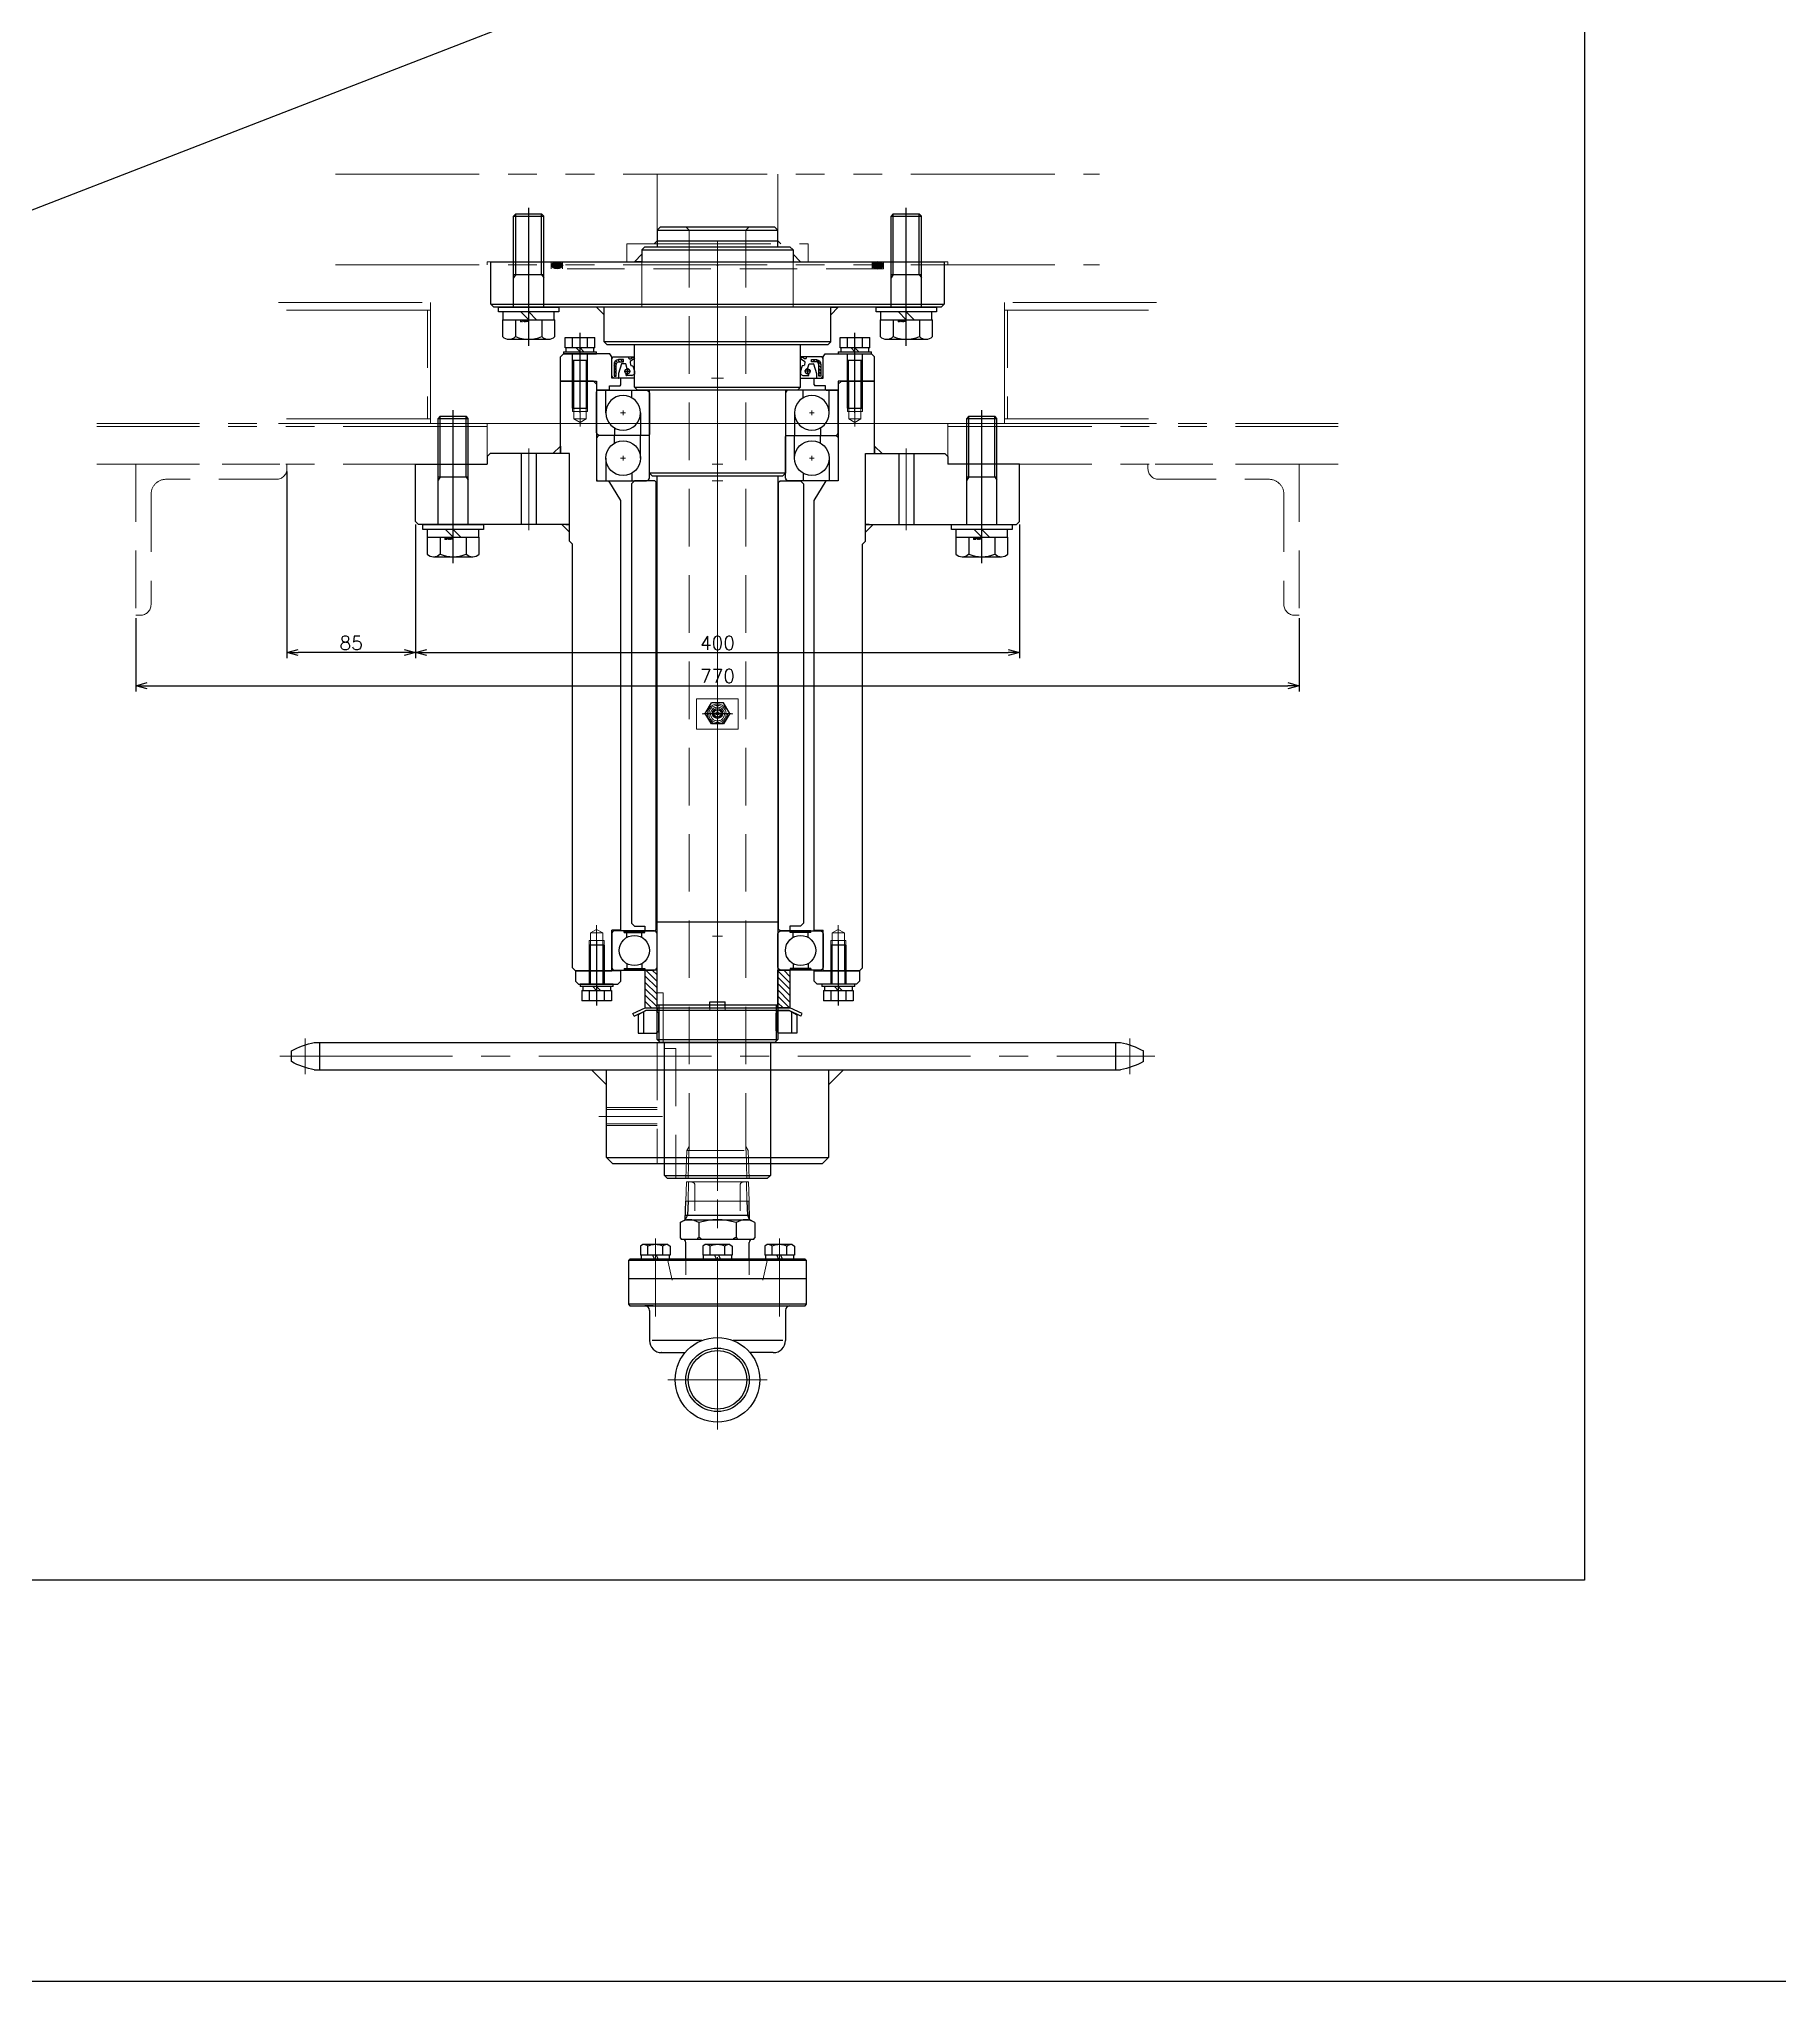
# Model space of a CAD drawing. Header units: millimetres. Extents: x -16130 to 36813, y -8099 to 27484.
# Drawn here: x -7755 to -6603, y 15962 to 17249 of the extents above; entities that cross this region are included whole.
import ezdxf

# ---------------------------------------------------------------- set-up
doc = ezdxf.new("R2010")
doc.units = ezdxf.units.MM
doc.header["$LTSCALE"] = 6
doc.header["$PDMODE"] = 99
doc.header["$PDSIZE"] = 1
for name, pattern in [('CENTER2', [28.575, 19.05, -3.175, 3.175, -3.175]), ('HIDDEN', [9.525, 6.35, -3.175]), ('PHANTOM2', [31.75, 15.875, -3.175, 3.175, -3.175, 3.175, -3.175])]:
    doc.linetypes.add(name, pattern=pattern)
for name, color, linetype, lineweight in [('04_HIDDEN', 2, 'HIDDEN', 13), ('05_CENTER', 4, 'CENTER2', 13), ('06_PHANTOM', 2, 'PHANTOM2', 13), ('08_DIM', 3, 'Continuous', 13)]:
    doc.layers.add(name, color=color, linetype=linetype, lineweight=lineweight)
doc.layers.add('10_DRAFT', color=8, linetype='Continuous', lineweight=0, plot=False)
doc.styles.add('KSS_TXT', font='txt.shx', dxfattribs={"bigfont": 'extfont2.shx'})
doc.styles.add('KSS_TXT_L', font='txt.shx', dxfattribs={"height": 3, "bigfont": 'extfont2.shx'})
doc.dimstyles.new('KSS_DIM', dxfattribs={"dimtxt": 3, "dimasz": 2.5, "dimexe": 1.25, "dimexo": 0.625, "dimtad": 1, "dimdsep": 46, "dimtxsty": 'KSS_TXT', "dimblk": 'OPEN30', "dimcen": 0, "dimazin": 2, "dimtfac": 0.75, "dimtmove": 0, "dimatfit": 3, "dimldrblk": 'OPEN30', "dimfxl": 1, "dimtolj": 1, "dimarcsym": 0})
pattern_1 = [(315, (-14454.5441, 13844.5161), (1.01027881, 1.01027881), [])]

# ---------------------------------------------------------------- blocks, each defined once
blk = doc.blocks.new('PK-4 32Ab_1_1')
at = {"color": 0}
for p, q in [((-74.6, 59), (-75.6, 58)), ((-75.6, 58), (-75.6, -58)), ((-45.6, 59), (-74.6, 59)), ((-74.6, -59), (-74.6, 59)), ((-57.6, 59), (-57.6, -59)), ((-45.6, 59), (-44.6, 58)), ((-45.6, -59), (-45.6, 59)), ((-44.6, -58), (-44.6, 58)), ((-78.6, 45), (-98.6, 45)), ((-98.6, 10.4), (-98.6, 43.2)), ((-75.6, 42.5), (-75.6, 48)), ((-44.6, 50.3), (-42.1, 50.3)), ((-42.1, 43), (-44.6, 41.8)), ((-42.1, 40.5), (-44.6, 39.3)), ((-36, 50.9), (-42.1, 50.9)), ((-42.1, 31.3), (-42.1, 50.9)), ((-42.1, 46), (-36, 46)), ((-35.1, 49.4), (-36, 50.9)), ((-35.1, 32.9), (-35.1, 49.4)), ((-106.6, 36.8), (-106.6, 37)), ((-106.6, 36.8), (-106.6, 21.4)), ((-42.1, 31.9), (-44.6, 31.9)), ((-42.1, 36.2), (-36, 36.2)), ((-36, 31.3), (-42.1, 31.3)), ((-35.1, 32.9), (-36, 31.3)), ((-44.6, 21), (-33.6, 21)), ((-30.6, 24.8), (-31.6, 23.8)), ((-31.6, -23.8), (-31.6, 23.8)), ((-20.5, 24.8), (-30.6, 24.8)), ((-20.5, 24.8), (-18.6, 21.5)), ((-18.6, 21.5), (-18.6, -21.5)), ((-18.6, 21.3), (-6.3, 20.9)), ((-15.6, 19.8), (-18.6, 21.3)), ((-15.6, 21.2), (-15.6, -21.2)), ((-6.3, 19.5), (-15.6, 19.8)), ((-44.6, 9.2), (-42.1, 9.2)), ((-42.1, 1.9), (-44.6, 0.6)), ((-42.1, -9.8), (-42.1, 9.8)), ((-36, 9.8), (-42.1, 9.8)), ((-42.1, 4.9), (-36, 4.9)), ((-35.1, 8.2), (-36, 9.8)), ((-35.1, -8.2), (-35.1, 8.2)), ((-20.5, 12.4), (-30.6, 12.4)), ((-98.6, -43.2), (-98.6, -10.4)), ((-42.1, -0.6), (-44.6, -1.9)), ((-42.1, -9.2), (-44.6, -9.2)), ((-42.1, -4.9), (-36, -4.9)), ((-36, -9.8), (-42.1, -9.8)), ((-35.1, -8.2), (-36, -9.8)), ((-20.5, -12.4), (-30.6, -12.4)), ((-106.6, -36.8), (-106.6, -21.4)), ((-44.6, -21), (-33.6, -21)), ((-31.6, -23.8), (-30.6, -24.8)), ((-20.5, -24.8), (-30.6, -24.8)), ((-20.5, -24.8), (-18.6, -21.5)), ((-15.6, -19.8), (-18.6, -21.3)), ((-18.6, -21.3), (-6.3, -20.9)), ((-6.3, -19.5), (-15.6, -19.8)), ((-106.6, -36.8), (-106.6, -37)), ((-44.6, -31.9), (-42.1, -31.9)), ((-36, -31.3), (-42.1, -31.3)), ((-42.1, -50.9), (-42.1, -31.3)), ((-42.1, -36.2), (-36, -36.2)), ((-35.1, -32.9), (-36, -31.3)), ((-35.1, -49.4), (-35.1, -32.9)), ((-78.6, -45), (-98.6, -45)), ((-78.6, -45), (-98.6, -45)), ((-78.6, -45), (-98.6, -45)), ((-42.1, -39.3), (-44.6, -40.5)), ((-42.1, -41.8), (-44.6, -43)), ((-42.1, -50.3), (-44.6, -50.3)), ((-42.1, -46), (-36, -46)), ((-36, -50.9), (-42.1, -50.9)), ((-35.1, -49.4), (-36, -50.9)), ((-75.6, -58), (-74.6, -59)), ((-74.6, -59), (-45.6, -59)), ((-44.6, -58), (-45.6, -59))]:
    blk.add_line(p, q, dxfattribs=at)
for radius in [28, 21, 19.4]:
    blk.add_circle((-124.6, 0), radius, dxfattribs=at)
for centre, radius, start, end in [((-98.6, 37), 8, 90, 180), ((-78.6, 48), 3, 270, 0), ((-38.9, 48.5), 3.8, 319.8693, 0), ((-49, 41.1), 13.9, 339.3001, 20.6999), ((-38.9, 33.8), 3.8, 0, 40.1307), ((-33.6, 23), 2, 270, 0), ((-31.7, 12.4), 1.08, 0, 85.9914), ((-29.6, 18.6), 11, 325.6158, 34.3842), ((-38.9, 7.3), 3.8, 319.8693, 0), ((-49, 0), 13.9, 339.3001, 20.6999), ((-33.4, 12.4), 2.8, 310.0113, 0), ((-59.7, 0), 41.1, 342.412, 17.588), ((-38.9, -7.3), 3.8, 0, 40.1307), ((-33.4, -12.4), 2.8, 0, 49.9887), ((-31.7, -12.4), 1.08, 274.0086, 0), ((-29.6, -18.6), 11, 325.6158, 34.3842), ((-33.6, -23), 2, 0, 90), ((-98.6, -37), 8, 180, 270), ((-38.9, -33.8), 3.8, 319.8693, 0), ((-49, -41.1), 13.9, 339.3001, 20.6999), ((-78.6, -48), 3, 0, 90), ((-78.6, -48), 3, 0, 90), ((-38.9, -48.5), 3.8, 0, 40.1307)]:
    blk.add_arc(centre, radius, start, end, dxfattribs=at)
at = {"layer": '04_HIDDEN', "color": 0}
for p, q in [((-58.6, 30), (-44.6, 33.2)), ((-44.6, 21), (-55.1, 21)), ((4.4, 15), (-12.6, 15)), ((-44.6, -21), (-55.1, -21)), ((4.4, -15), (-12.6, -15)), ((-58.6, -30), (-44.6, -33.2))]:
    blk.add_line(p, q, dxfattribs=at)
for centre, start, end in [((4.4, 17), 270, 0), ((4.4, -17), 0, 90)]:
    blk.add_arc(centre, 2, start, end, dxfattribs=at)
at = {"layer": '05_CENTER', "color": 0}
for p, q in [((-82.6, 41.1), (-31.1, 41.1)), ((-124.6, -32.9), (-124.6, 32.9)), ((-157.6, 0), (11.4, 0)), ((-82.6, -41.1), (-31.1, -41.1))]:
    blk.add_line(p, q, dxfattribs=at)
at = {"layer": '10_DRAFT'}
for p, q in [((-6.3, 20.9), (6.4, 20.5)), ((-6.3, 20.9), (-6.3, -20.9)), ((6.4, 19.1), (-6.3, 19.5)), ((6.4, 20.5), (6.4, -20.5)), ((6.4, -19.1), (-6.3, -19.5)), ((-6.3, -20.9), (6.4, -20.5))]:
    blk.add_line(p, q, dxfattribs=at)
blk = doc.blocks.new('A$C7E374867_2_1_1')
at = {"color": 0, "linetype": 'CENTER2'}
blk.add_line((0, -29), (0, 14), dxfattribs=at)
at = {"color": 0}
for p, q in [((-11, 1.5), (11, 1.5)), ((-11, 1.5), (-11, 0)), ((-11, 0), (11, 0)), ((-9.8, 11), (9.8, 11)), ((-9.8, 4), (-9.8, 11)), ((9.8, 4), (-9.8, 4)), ((-9.3, 4), (-9.3, 1.5)), ((-4.9, 4), (-4.9, 11)), ((0, 1.5), (-2.5, 4)), ((0, 4), (2.5, 1.5)), ((4.9, 4), (4.9, 11)), ((9.2, 1.5), (9.2, 4)), ((9.8, 4), (9.8, 11)), ((11, 0), (11, 1.5))]:
    blk.add_line(p, q, dxfattribs=at)
at = {"color": 0, "linetype": 'HIDDEN'}
for p, q in [((-5, -26), (-5, 0)), ((-4.2, -26), (-4.2, 0)), ((4.2, -26), (4.2, 0)), ((5, -26), (5, 0)), ((-5, -26), (5, -26))]:
    blk.add_line(p, q, dxfattribs=at)
at = {"layer": '10_DRAFT', "style": 'KSS_TXT_L'}
blk.add_text('BT-M10x30L,SW,PW', height=0.3, dxfattribs=at).set_placement((5.1, 10.7))
blk = doc.blocks.new('7018a_1_1')
at = {"color": 0}
for p, q in [((5, 68.2), (0, 68.2)), ((15, 74), (30, 74)), ((25, 56.7), (30, 56.7)), ((15, 51), (0, 51)), ((15, -51), (0, -51)), ((25, -56.7), (30, -56.7)), ((5, -68.2), (0, -68.2)), ((15, -74), (30, -74))]:
    blk.add_line(p, q, dxfattribs=at)
for points in [[(2, 80), (29, 80, -0.414214), (30, 79), (30, 47, -0.414214), (28, 45), (1, 45, -0.414214), (0, 46), (0, 78, -0.414214)], [(2, -80), (29, -80, 0.414214), (30, -79), (30, -47, 0.414214), (28, -45), (1, -45, 0.414214), (0, -46), (0, -78, 0.414214)]]:
    blk.add_lwpolyline(points, format="xyb", close=True, dxfattribs=at)
for centre in [(15, 62.5), (15, -62.5)]:
    blk.add_circle(centre, 11.5, dxfattribs=at)
at = {"layer": '10_DRAFT'}
for p, q in [((16.6, 62.5), (13.4, 62.5)), ((15, 60.9), (15, 64.1)), ((0, 0), (30, 0)), ((16.6, -62.5), (13.4, -62.5)), ((15, -60.9), (15, -64.1))]:
    blk.add_line(p, q, dxfattribs=at)
blk = doc.blocks.new('A$C12A12AF7_1_1')
at = {"color": 4, "xscale": -1}
blk.add_blockref('7018a_1_1', (30, 0), dxfattribs=at)
at = {"color": 4}
blk.add_blockref('7018a_1_1', (30, 0), dxfattribs=at)
blk = doc.blocks.new('A$C3D81658F_1_1_1_1')
at = {"color": 0, "linetype": 'CENTER2'}
blk.add_line((0, -39), (0, 14), dxfattribs=at)
at = {"color": 0}
for p, q in [((-11, 1.5), (11, 1.5)), ((-11, 1.5), (-11, 0)), ((-11, 0), (11, 0)), ((-9.8, 11), (9.8, 11)), ((-9.8, 4), (-9.8, 11)), ((9.8, 4), (-9.8, 4)), ((-9.3, 4), (-9.3, 1.5)), ((-4.9, 4), (-4.9, 11)), ((0, 1.5), (-2.5, 4)), ((0, 4), (2.5, 1.5)), ((4.9, 4), (4.9, 11)), ((9.2, 1.5), (9.2, 4)), ((9.8, 4), (9.8, 11)), ((11, 0), (11, 1.5))]:
    blk.add_line(p, q, dxfattribs=at)
at = {"color": 0, "linetype": 'HIDDEN'}
for p, q in [((-5, -36), (-5, 0)), ((5, -36), (5, 0)), ((-5, -4), (5, -4)), ((-4.2, -36), (-4.2, -4)), ((4.2, -36), (4.2, -4)), ((-5, -36), (5, -36))]:
    blk.add_line(p, q, dxfattribs=at)
at = {"layer": '10_DRAFT', "style": 'KSS_TXT_L'}
blk.add_text('BT-M10x40L,SW,PW', height=0.3, dxfattribs=at).set_placement((5.1, 10.7))
blk = doc.blocks.new('A$C77716449_1_1')
at = {"color": 0}
for p, q in [((-102, 18), (-104, 16)), ((-104, 0), (-104, 16)), ((-71.2, 18), (-102, 18)), ((-70, 16), (-71.2, 18)), ((-70, 2), (-70, 16)), ((70, 16), (71.2, 18)), ((70, 2), (70, 16)), ((71.2, 18), (102, 18)), ((102, 18), (104, 16)), ((104, 0), (104, 16)), ((-104, 0), (-80, 0)), ((-64.5, 2), (-70, 2)), ((-64, 1.5), (-64.5, 2)), ((-64, -2.5), (-64, 1.5)), ((64, 1.5), (64.5, 2)), ((64, -2.5), (64, 1.5)), ((64.5, 2), (70, 2)), ((104, 0), (80, 0)), ((-80, 0), (-80, -5.5)), ((-80, -5.5), (-79.5, -6)), ((-72, -6), (-79.5, -6)), ((-72, -6), (-71.5, -5.5)), ((-71.5, -5.5), (-71.5, -3)), ((-71.5, -3), (-64.5, -3)), ((-64.5, -3), (-64, -2.5)), ((64, -2.5), (64.5, -3)), ((71.5, -3), (64.5, -3)), ((71.5, -5.5), (71.5, -3)), ((72, -6), (71.5, -5.5)), ((72, -6), (79.5, -6)), ((80, -5.5), (79.5, -6)), ((80, 0), (80, -5.5))]:
    blk.add_line(p, q, dxfattribs=at)
at = {"layer": '05_CENTER'}
for p, q in [((-91, 23.4), (-91, -4.5)), ((91, 23.4), (91, -4.5))]:
    blk.add_line(p, q, dxfattribs=at)
at = {"layer": '10_DRAFT'}
for p, q in [((0, 18), (0, -5)), ((-3.9, 2), (3.9, 2))]:
    blk.add_line(p, q, dxfattribs=at)
blk = doc.blocks.new('A$C71222655_1_1')
at = {"color": 0}
for points in [[(-64, 0), (-94, 0), (-94, -7), (-92, -9), (-66, -9), (-64, -7)], [(64, 0), (94, 0), (94, -7), (92, -9), (66, -9), (64, -7)]]:
    blk.add_lwpolyline(points, close=True, dxfattribs=at)
at = {"layer": '05_CENTER'}
for p, q in [((-80, 2.6), (-80, -11.8)), ((80, 2.6), (80, -11.8))]:
    blk.add_line(p, q, dxfattribs=at)
at = {"layer": '10_DRAFT'}
blk.add_line((0, 0), (0, -9), dxfattribs=at)
blk = doc.blocks.new('A$C68BE44D0_1_1')
h = blk.add_hatch()
h.set_pattern_fill('_USER', color=3, scale=3, angle=135, pattern_type=0)
h.set_pattern_definition([(135, (-393.7238, 3262.0248), (-2.1213203, -2.1213203), [])])
h.paths.add_polyline_path([(-40, 0), (-47.5, 0), (-48, -0.5), (-48, -24.5), (-47.5, -25), (-40, -25)])
h = blk.add_hatch()
h.set_pattern_fill('_USER', color=3, scale=3, angle=135, pattern_type=0)
h.set_pattern_definition([(135, (-421.2238, 3262.0248), (-2.1213203, -2.1213203), [])])
h.paths.add_polyline_path([(48, -0.5), (47.5, 0), (40, 0), (40, -25), (47.5, -25), (48, -24.5)])
at = {"color": 0}
for points in [[(-40, 0), (-47.5, 0), (-48, -0.5), (-48, -24.5), (-47.5, -25), (-40, -25)], [(40, 0), (47.5, 0), (48, -0.5), (48, -24.5), (47.5, -25), (40, -25)]]:
    blk.add_lwpolyline(points, close=True, dxfattribs=at)
at = {"layer": '10_DRAFT'}
blk.add_line((0, 0), (0, -25), dxfattribs=at)
blk = doc.blocks.new('A$C58C01DB7_1_1')
at = {"color": 0}
for p, q in [((-17.3, 19.5), (-17.3, 8.3)), ((13, 21.3), (-13, 21.3)), ((-8.7, 8.3), (-8.7, 19.5)), ((8.7, 8.3), (8.7, 19.5)), ((17.3, 8.3), (17.3, 19.5)), ((17.3, 8.3), (-17.3, 8.3)), ((-16.9, 8.3), (-16.9, 3.2)), ((-10, 0), (-10, -60.3)), ((-5.1, 8.3), (0, 3.2)), ((0, 8.3), (5.1, 3.2)), ((10, 0), (10, -60.3)), ((16.9, 8.3), (16.9, 3.2)), ((-8.6, -21.7), (-10, -19.4)), ((10, -21.7), (-10, -21.7)), ((-8.6, -21.7), (-8.6, -61.7)), ((8.6, -21.7), (10, -19.4)), ((8.6, -21.7), (8.6, -61.7)), ((-10, -60.3), (-8.6, -61.7)), ((10, -60.3), (-10, -60.3)), ((8.6, -61.7), (-8.6, -61.7)), ((8.6, -61.7), (10, -60.3))]:
    blk.add_line(p, q, dxfattribs=at)
at = {"color": 0, "linetype": 'CENTER2'}
blk.add_line((0, 25.6), (0, -65.7), dxfattribs=at)
at = {"color": 0}
blk.add_lwpolyline([(-20, 3.2), (20, 3.2), (20, 0), (-20, 0)], close=True, dxfattribs=at)
for centre, radius, start, end in [((-13, 15.3), 6, 44.6, 135.4), ((0, -0.6), 21.9, 66.6, 113.4), ((13, 15.3), 6, 44.6, 135.4)]:
    blk.add_arc(centre, radius, start, end, dxfattribs=at)
at = {"layer": '10_DRAFT', "style": 'KSS_TXT'}
blk.add_text('M20x70', height=1, dxfattribs=at).set_placement((0.4, 8.8))
blk = doc.blocks.new('AC4212E0a_1_1')
h = blk.add_hatch()
h.set_pattern_fill('ANSI31', color=0, scale=0.45, angle=-90)
h.set_pattern_definition(pattern_1)
edge = h.paths.add_edge_path()
edge.add_line((-65.5, -1.7), (-62.3, -1.7))
edge.add_line((-62.3, -1.7), (-62.3, -3.2))
edge.add_line((-62.3, -3.2), (-65.5, -3.2))
edge.add_arc((-65, -5.1), 2, 104.3998, 181.8604)
edge.add_line((-67, -5.2), (-67, -12.6))
edge.add_line((-67, -12.6), (-68.5, -12.6))
edge.add_line((-68.5, -12.6), (-68.5, -5.2))
edge.add_arc((-65, -5.1), 3.46, 97.6625, 181.1349, ccw=False)
h = blk.add_hatch()
h.set_pattern_fill('ANSI31', color=0, scale=0.45, angle=-90)
h.set_pattern_definition(pattern_1)
edge = h.paths.add_edge_path()
edge.add_line((65.5, -1.7), (62.3, -1.7))
edge.add_line((62.3, -1.7), (62.3, -3.2))
edge.add_line((62.3, -3.2), (65.5, -3.2))
edge.add_arc((65, -5.1), 2, -1.8604, 75.6002, ccw=False)
edge.add_line((67, -5.2), (67, -12.6))
edge.add_line((67, -12.6), (68.5, -12.6))
edge.add_line((68.5, -12.6), (68.5, -5.2))
edge.add_arc((65, -5.1), 3.46, 358.8651, 442.3375)
at = {"color": 0}
for p, q in [((-69.2, 0), (-58.9, 0)), ((-57.5, -1.2), (-55.7, 0)), ((-55.7, 0), (-55, -1)), ((55.7, 0), (55, -1)), ((57.5, -1.2), (55.7, 0)), ((69.2, 0), (58.9, 0)), ((-65.6, -11), (-65.6, -13.9)), ((-63.6, -4.6), (-65.5, -11)), ((-60.8, -4.5), (-63.4, -4.5)), ((-61.7, -9.5), (-57.6, -9.5)), ((-59.7, -7.9), (-60.7, -4.6)), ((-60.5, -12.2), (-60.5, -11)), ((-56.6, -12.3), (-60.3, -12.3)), ((-59.7, -7.4), (-59.7, -11.6)), ((-58.8, -0.2), (-58.8, -0.8)), ((-58.4, -1.2), (-57.5, -1.2)), ((-57.9, -3.2), (-57.5, -5.5)), ((-55, -1), (-57.8, -3)), ((-57.3, -5.6), (-56.5, -5.8)), ((-56.5, -5.8), (-56, -5.8)), ((-55, -11.4), (-56.5, -12.3)), ((-56, -5.8), (-55, -9.3)), ((-55, -9.3), (-55, -11.4)), ((55, -1), (57.8, -3)), ((56, -5.8), (55, -9.3)), ((55, -9.3), (55, -11.4)), ((55, -11.4), (56.5, -12.3)), ((56.5, -5.8), (56, -5.8)), ((57.3, -5.6), (56.5, -5.8)), ((56.6, -12.3), (60.3, -12.3)), ((58.4, -1.2), (57.5, -1.2)), ((57.9, -3.2), (57.5, -5.5)), ((61.7, -9.5), (57.6, -9.5)), ((58.8, -0.2), (58.8, -0.8)), ((59.7, -7.9), (60.7, -4.6)), ((59.7, -7.4), (59.7, -11.6)), ((60.5, -12.2), (60.5, -11)), ((60.8, -4.5), (63.4, -4.5)), ((63.6, -4.6), (65.5, -11)), ((65.6, -11), (65.6, -13.9))]:
    blk.add_line(p, q, dxfattribs=at)
for points in [[(-55, -14), (-63.5, -14), (-68.5, -14), (-68.8, -13.8), (-69.1, -13.8, -0.414214), (-69.3, -13.6), (-69.3, -13.6), (-70, -12.5, -0.152216), (-70, -12.5), (-70, -1.5, -0.116434), (-70, -1.5), (-69.3, -0.1, -0.284079), (-69.2, 0), (-58.9, 0), (-55, 0)], [(55, -14), (63.5, -14), (68.5, -14), (68.8, -13.8), (69.1, -13.8, 0.414214), (69.3, -13.6), (69.3, -13.6), (70, -12.5, 0.152216), (70, -12.5), (70, -1.5, 0.116434), (70, -1.5), (69.3, -0.1, 0.284079), (69.2, 0), (58.9, 0), (55, 0)]]:
    blk.add_lwpolyline(points, format="xyb", dxfattribs=at)
for points in [[(-67, -12.6), (-67, -5.2, -0.351472), (-65.5, -3.2), (-62.3, -3.2), (-62.3, -1.7), (-65.5, -1.7, 0.381225), (-68.5, -5.2), (-68.5, -12.6)], [(67, -12.6), (67, -5.2, 0.351472), (65.5, -3.2), (62.3, -3.2), (62.3, -1.7), (65.5, -1.7, -0.381225), (68.5, -5.2), (68.5, -12.6)]]:
    blk.add_lwpolyline(points, format="xyb", close=True, dxfattribs=at)
for centre in [(-59.7, -9.5), (59.7, -9.5)]:
    blk.add_circle(centre, 1.65, dxfattribs=at)
for centre, radius, start, end in [((-58.9, -0.2), 0.15, 360, 90), ((58.9, -0.2), 0.15, 90, 180), ((-65.4, -11), 0.15, 160.7852, 180), ((-63.4, -4.7), 0.15, 90, 160.7852), ((-60.8, -4.7), 0.15, 21.3398, 90), ((-59.7, -9.5), 1.65, 241.8115, 90), ((-60.3, -12.2), 0.15, 180, 270), ((-58.4, -0.8), 0.375, 180, 270), ((-57.7, -3.2), 0.15, 125.7815, 202.1154), ((-57.2, -5.4), 0.225, 202.1154, 257.0125), ((-56.6, -12.2), 0.15, 270, 303.1298), ((56.6, -12.2), 0.15, 236.8702, 270), ((57.2, -5.4), 0.225, 282.9875, 337.8846), ((57.7, -3.2), 0.15, 337.8846, 54.2185), ((59.7, -9.5), 1.65, 90, 298.1885), ((58.4, -0.8), 0.375, 270, 0), ((60.3, -12.2), 0.15, 270, 360), ((60.8, -4.7), 0.15, 90, 158.6602), ((63.4, -4.7), 0.15, 19.2148, 90), ((65.4, -11), 0.15, 0, 19.2148), ((-65.7, -13.9), 0.15, 270, 360), ((65.7, -13.9), 0.15, 180, 270)]:
    blk.add_arc(centre, radius, start, end, dxfattribs=at)
at = {"layer": '10_DRAFT'}
blk.add_line((0, 0), (0, -14), dxfattribs=at)
for points in [[(-55, -14), (-55, 0)], [(55, -14), (55, 0)]]:
    blk.add_lwpolyline(points, dxfattribs=at)
blk = doc.blocks.new('AN16b_1_1')
at = {"color": 0}
for p, q in [((-2.9, 52.5), (-15, 52.5)), ((-15, 52.5), (-15, 40.5)), ((0, 47.5), (-2.9, 52.5)), ((-0.9, 49), (-15, 49)), ((-15, 40.5), (-13.4, 38.9)), ((-14.5, 40), (-0.5, 40)), ((-13.4, 38.9), (-1.6, 38.9)), ((0, 40.5), (-1.6, 38.9)), ((0, 40.5), (0, 47.5)), ((-15, -40.5), (-13.4, -38.9)), ((-15, -52.5), (-15, -40.5)), ((-0.9, -49), (-15, -49)), ((-14.5, -40), (-0.5, -40)), ((-13.4, -38.9), (-1.6, -38.9)), ((0, -47.5), (-2.9, -52.5)), ((0, -40.5), (-1.6, -38.9)), ((0, -40.5), (0, -47.5)), ((-2.9, -52.5), (-15, -52.5))]:
    blk.add_line(p, q, dxfattribs=at)
at = {"layer": '10_DRAFT'}
blk.add_line((-15, 0), (0, 0), dxfattribs=at)
blk = doc.blocks.new('AW16c_1_1')
at = {"color": 0}
for p, q in [((-56, -3.8), (-47.9, 0)), ((-47.9, 0), (47.9, 0)), ((-40, 0), (-40, -1.8)), ((-5, 4), (5, 4)), ((-5, 0), (-5, 4)), ((5, 0), (5, 4)), ((40, 0), (40, -1.8)), ((56, -3.8), (47.9, 0)), ((-55.2, -5.4), (-56, -3.8)), ((-55.2, -5.4), (-47.5, -1.8)), ((47.5, -1.8), (-47.5, -1.8)), ((55.2, -5.4), (47.5, -1.8)), ((55.2, -5.4), (56, -3.8))]:
    blk.add_line(p, q, dxfattribs=at)
at = {"layer": '04_HIDDEN', "color": 0}
for p, q in [((-5, -1.8), (-5, 0)), ((5, -1.8), (5, 0))]:
    blk.add_line(p, q, dxfattribs=at)
at = {"layer": '10_DRAFT'}
blk.add_line((0, 0), (0, -1.8), dxfattribs=at)
blk = doc.blocks.new('G185a_1_1_1')
h = blk.add_hatch(color=0)
h.dxf.hatch_style = 1
edge = h.paths.add_edge_path()
edge.add_ellipse((-106.2, 0), major_axis=(-3.55, 0), ratio=0.648661, start_angle=90, end_angle=180)
edge.add_line((-102.7, 0), (-106.2, 0))
edge.add_line((-106.2, 0), (-106.2, -0.7))
edge.add_line((-106.2, -0.7), (-106.2, -2.3))
edge = h.paths.add_edge_path()
edge.add_ellipse((-106.2, 0), major_axis=(-3.55, 0), ratio=0.648661, start_angle=180, end_angle=270)
edge.add_line((-106.2, 2.3), (-106.2, 0))
edge.add_line((-106.2, 0), (-102.7, 0))
edge = h.paths.add_edge_path()
edge.add_ellipse((-106.2, 0), major_axis=(-3.55, 0), ratio=0.648661, start_angle=270, end_angle=360)
edge.add_line((-109.8, 0), (-106.3, 0))
edge.add_line((-106.2, 0), (-106.2, 2.3))
edge = h.paths.add_edge_path()
edge.add_line((-106.2, -0.7), (-106.2, 0))
edge.add_line((-106.2, 0), (-109.8, 0))
edge.add_ellipse((-106.2, 0), major_axis=(-3.55, 0), ratio=0.648661, start_angle=0, end_angle=90)
edge.add_line((-106.2, -2.3), (-106.2, -0.7))
h = blk.add_hatch(color=0)
h.dxf.hatch_style = 1
edge = h.paths.add_edge_path()
edge.add_ellipse((106.2, 0), major_axis=(-3.55, 0), ratio=0.648661, start_angle=90, end_angle=180)
edge.add_line((109.8, 0), (106.3, 0))
edge.add_line((106.2, 0), (106.2, -0.7))
edge.add_line((106.2, -0.7), (106.2, -2.3))
edge = h.paths.add_edge_path()
edge.add_ellipse((106.2, 0), major_axis=(-3.55, 0), ratio=0.648661, start_angle=180, end_angle=270)
edge.add_line((106.2, 2.3), (106.2, 0))
edge.add_line((106.2, 0), (109.8, 0))
edge = h.paths.add_edge_path()
edge.add_ellipse((106.2, 0), major_axis=(-3.55, 0), ratio=0.648661, start_angle=270, end_angle=360)
edge.add_line((102.7, 0), (106.2, 0))
edge.add_line((106.2, 0), (106.2, 2.3))
edge = h.paths.add_edge_path()
edge.add_line((106.2, -0.7), (106.2, 0))
edge.add_line((106.2, 0), (102.7, 0))
edge.add_ellipse((106.2, 0), major_axis=(-3.55, 0), ratio=0.648661, start_angle=0, end_angle=90)
edge.add_line((106.2, -2.3), (106.2, -0.7))
at = {"color": 0}
blk.add_ellipse((-106.2, 0), major_axis=(-3.55, 0), ratio=0.648661, dxfattribs=at)
at = {"color": 0, "extrusion": (0, 0, -1)}
blk.add_ellipse((106.2, 0), major_axis=(3.55, 0), ratio=0.648661, dxfattribs=at)
at = {"layer": '10_DRAFT'}
for p, q in [((-105.5, 0), (-107, 0)), ((-106.2, -0.7), (-106.2, 0.7)), ((0.7, 0), (-0.7, 0)), ((0, -0.7), (0, 0.7)), ((105.5, 0), (107, 0)), ((106.2, -0.7), (106.2, 0.7))]:
    blk.add_line(p, q, dxfattribs=at)
blk = doc.blocks.new('6216ZZa_1_1')
at = {"color": 0}
for p, q in [((-26, 61.8), (-26, 48.2)), ((-25, 61.8), (-26, 61.8)), ((-25.8, 61.8), (-25.8, 48.2)), ((-25, 61.8), (-25.8, 48.2)), ((-25.8, 61.8), (-25, 48.2)), ((-25, 61.8), (-25, 48.2)), ((-21.7, 60), (-25, 60)), ((-4.3, 60), (-1, 60)), ((-1, 61.8), (0, 61.8)), ((-1, 61.8), (-1, 48.2)), ((-1, 61.8), (-0.2, 48.2)), ((-0.2, 61.8), (-1, 48.2)), ((-0.2, 61.8), (-0.2, 48.2)), ((0, 61.8), (0, 48.2)), ((-25, 48.2), (-26, 48.2)), ((-21.7, 50), (-25, 50)), ((-4.3, 50), (-1, 50)), ((-1, 48.2), (0, 48.2)), ((-26, -61.8), (-26, -48.2)), ((-25, -48.2), (-26, -48.2)), ((-25.8, -61.8), (-25.8, -48.2)), ((-25, -61.8), (-25.8, -48.2)), ((-25.8, -61.8), (-25, -48.2)), ((-25, -61.8), (-25, -48.2)), ((-21.7, -50), (-25, -50)), ((-4.3, -50), (-1, -50)), ((-1, -61.8), (-1, -48.2)), ((-1, -61.8), (-0.2, -48.2)), ((-0.2, -61.8), (-1, -48.2)), ((-1, -48.2), (0, -48.2)), ((-0.2, -61.8), (-0.2, -48.2)), ((0, -61.8), (0, -48.2)), ((-25, -61.8), (-26, -61.8)), ((-21.7, -60), (-25, -60)), ((-4.3, -60), (-1, -60)), ((-1, -61.8), (0, -61.8))]:
    blk.add_line(p, q, dxfattribs=at)
for points in [[(-2, 40), (-24, 40, -0.414214), (-26, 42), (-26, 68, -0.414214), (-24, 70), (-2, 70, -0.414214), (0, 68), (0, 42, -0.414214)], [(-2, -40), (-24, -40, 0.414214), (-26, -42), (-26, -68, 0.414214), (-24, -70), (-2, -70, 0.414214), (0, -68), (0, -42, 0.414214)]]:
    blk.add_lwpolyline(points, format="xyb", close=True, dxfattribs=at)
for centre in [(-13, 55), (-13, -55)]:
    blk.add_circle(centre, 10, dxfattribs=at)
at = {"layer": '10_DRAFT'}
blk.add_line((0, 0), (-26, 0), dxfattribs=at)
blk = doc.blocks.new('A$C3DAA46B3_1_1')
at = {"color": 0}
for points in [[(-48, 0.5), (-47.5, 0), (-41.5, 0), (-40.5, 1), (-40.5, 297), (-41.5, 298), (-55, 298), (-57, 296), (-57, 5), (-55, 3), (-48, 3), (-48, 0.5)], [(48, 0.5), (47.5, 0), (41.5, 0), (40.5, 1), (40.5, 297), (41.5, 298), (55, 298), (57, 296), (57, 5), (55, 3), (48, 3), (48, 0.5)]]:
    blk.add_lwpolyline(points, dxfattribs=at)
at = {"layer": '10_DRAFT'}
blk.add_line((0, 298), (0, 0), dxfattribs=at)
blk = doc.blocks.new('A$C47414879_1_1')
at = {"layer": '04_HIDDEN'}
for p, q in [((-192, 75), (-192, 3)), ((192, 75), (192, 3))]:
    blk.add_line(p, q, dxfattribs=at)
at = {"layer": '06_PHANTOM'}
for p, q in [((-290.7, 80), (-190, 80)), ((-190, 80), (-190, 75)), ((290.7, 80), (190, 80)), ((190, 80), (190, 75)), ((-190, 75), (-290.7, 75)), ((-190, 3), (-190, 75)), ((190, 3), (190, 75)), ((190, 75), (290.7, 75)), ((-190, 3), (-290.7, 3)), ((-290.7, 0), (-190, 0)), ((-190, 0), (-190, 3)), ((190, 0), (190, 3)), ((190, 3), (290.7, 3)), ((290.7, 0), (190, 0))]:
    blk.add_line(p, q, dxfattribs=at)
at = {"layer": '10_DRAFT'}
blk.add_line((-190, 0), (190, 0), dxfattribs=at)
blk = doc.blocks.new('A$C73885433_1_1')
for p, q in [((57, 150), (57, -150)), ((93, 50), (93, -50))]:
    blk.add_line(p, q)
at = {"color": 0}
for p, q in [((32, 75), (30, 73)), ((30, -73), (30, 73)), ((32, 75), (55, 75)), ((32, -75), (32, 75)), ((0, 53), (2, 55)), ((0, -53), (0, 53)), ((2, 55), (2, -55)), ((2, 55), (30, 55)), ((-432, 38), (-430, 40)), ((-407, 38.9), (-431.1, 38.9)), ((-430, 40), (-352, 40)), ((-430, 40), (-430, -40)), ((-407, 40), (-407, -40)), ((-352, 40), (-352, -40)), ((-352, 39.9), (-57, 39.9)), ((-57, 43), (-55, 45)), ((-57, -43), (-57, 43)), ((-55, 45), (0, 45)), ((-55, -45), (-55, 45)), ((93, 50), (85, 50)), ((95, 48), (93, 50)), ((95, 48), (95, -48)), ((106, 40), (95, 40)), ((106, 40), (106, -40)), ((108, 38), (106, 40)), ((-522, 33), (-520, 35)), ((-522, -33), (-522, 33)), ((-520, 35), (-432, 35)), ((-520, 35), (-520, -35)), ((-432, -38), (-432, 38)), ((108, -38), (108, 38)), ((-520, -35), (-522, -33)), ((-432, -35), (-520, -35)), ((-430, -40), (-432, -38)), ((106, -40), (108, -38)), ((-407, -38.9), (-431.1, -38.9)), ((-352, -40), (-430, -40)), ((-57, -39.9), (-352, -39.9)), ((-57, -43), (-55, -45)), ((0, -45), (-55, -45)), ((93, -50), (85, -50)), ((95, -48), (93, -50)), ((95, -40), (106, -40)), ((2, -55), (0, -53)), ((2, -55), (30, -55)), ((32, -75), (30, -73)), ((32, -75), (55, -75))]:
    blk.add_line(p, q, dxfattribs=at)
blk.add_lwpolyline([(85, -150), (85, -150), (57, -150), (55, -148), (55, 148), (57, 150), (85, 150), (85, -150)], dxfattribs=at)
at = {"color": 3}
for points in [[(55, 75), (55, 80), (50, 75), (50, 75)], [(85, 50), (85, 55), (90, 50), (90, 50)], [(85, -50), (85, -55), (90, -50), (90, -50)], [(55, -75), (55, -80), (50, -75), (50, -75)]]:
    blk.add_lwpolyline(points, close=True, dxfattribs=at)
at = {"layer": '04_HIDDEN'}
for p, q in [((80.4, -110), (80.4, 110)), ((80.4, 110), (85, 110)), ((85, 102.5), (80.4, 102.5)), ((-399, 36), (-399, 40)), ((85, 50), (55, 50)), ((-436, 27.5), (-522, 27.5)), ((-436, 35), (-436, 27.5)), ((-432, 36), (-399, 36)), ((-522, 21), (-503.5, 20.4)), ((-522, 19.5), (-503.5, 18.9)), ((-503.5, 20.4), (-503.5, -20.4)), ((-503.5, 20.4), (-500.7, 18.7)), ((-503.5, 18.7), (106, 18.7)), ((106, 18.7), (108, 20.7)), ((106, -24.7), (106, 18.7)), ((-522, -19.5), (-503.5, -18.9)), ((-522, -21), (-503.5, -20.4)), ((-503.5, -18.8), (106, -18.8)), ((-503.5, -20.4), (-500.7, -18.8)), ((106, -18.8), (108, -20.8)), ((85, -50), (55, -50)), ((85, -102.5), (80.4, -102.5)), ((80.4, -110), (85, -110))]:
    blk.add_line(p, q, dxfattribs=at)
at = {"layer": '05_CENTER'}
for p, q in [((44.5, 125), (96.1, 125)), ((-530.1, 0), (113.5, 0)), ((44.5, -125), (96.1, -125))]:
    blk.add_line(p, q, dxfattribs=at)
blk = doc.blocks.new('RS120-1B54Ta_1_1_1')
at = {"color": 0}
for p, q in [((12.6, 282), (5.4, 282)), ((0, 266.9), (0, -266.9)), ((0, 263.5), (18, 263.5)), ((18, 266.9), (18, -266.9)), ((28, 73.5), (18, 83.5)), ((76, 73.5), (18, 73.5)), ((76, 73.5), (76, -73.5)), ((80, 69.5), (76, 73.5)), ((80, 69.5), (80, -69.5)), ((18, -73.5), (76, -73.5)), ((28, -73.5), (18, -83.5)), ((76, -73.5), (80, -69.5)), ((0, -263.5), (18, -263.5)), ((12.6, -282), (5.4, -282))]:
    blk.add_line(p, q, dxfattribs=at)
for centre, start, end in [((50.8, 257.3), 151.4248, 169.3003), ((-32.8, 257.3), 10.6997, 28.5752), ((50.8, -257.2), 190.6997, 208.5752), ((-32.8, -257.2), 331.4248, 349.3003)]:
    blk.add_arc(centre, 51.7, start, end, dxfattribs=at)
at = {"layer": '04_HIDDEN', "color": 0}
for p, q in [((43, 39.9), (43, 73.5)), ((44.3, 39.9), (44.3, 73.5)), ((53.8, 39.9), (53.8, 73.5)), ((55, 39.9), (55, 73.5)), ((0, 39.9), (80, 39.9)), ((0, 35), (80, 35)), ((0, -35), (80, -35))]:
    blk.add_line(p, q, dxfattribs=at)
at = {"layer": '05_CENTER', "color": 0}
for p, q in [((9, 289.7), (9, -289.6)), ((-2.8, 273), (20.8, 273)), ((49, 36.5), (49, 78.5)), ((-2.8, -273), (20.8, -273))]:
    blk.add_line(p, q, dxfattribs=at)
at = {"layer": '10_DRAFT'}
blk.add_line((0, 0), (80, 0), dxfattribs=at)
blk = doc.blocks.new('GPA2b_1_1')
at = {"color": 0}
for p, q in [((-8.1, 0), (-4, 7)), ((-4, -7), (-8.1, 0)), ((4, 7), (-4, 7)), ((8.1, 0), (4, 7)), ((8.1, 0), (4, -7)), ((4, -7), (-4, -7))]:
    blk.add_line(p, q, dxfattribs=at)
for radius in [3.3, 2.4, 1.05]:
    blk.add_circle((0, 0), radius, dxfattribs=at)
at = {"layer": '05_CENTER', "color": 0}
for p, q in [((9.1, 0), (-9.1, 0)), ((0, 9.1), (0, -9.1))]:
    blk.add_line(p, q, dxfattribs=at)
blk = doc.blocks.new('A$C56F6731E_1_1')
at = {"color": 0}
for p, q in [((-95, 198), (-93, 200)), ((-95, 98), (-95, 198)), ((-93, 200), (-55, 200)), ((-55, 200), (-55, 152.5)), ((-50, 152.5), (-55, 152.5)), ((-50, 152.5), (-48, 150.5)), ((-48, 98), (-48, 150.5)), ((-48, 130), (-95, 130)), ((-48, 120), (-95, 120)), ((-48, 104), (0, 104)), ((0, 82), (0, 104)), ((-390.4, 94), (-388.4, 96)), ((-390.4, 94), (-390.4, 70)), ((-388.4, 96), (-108, 96)), ((-108, 96), (-106, 98)), ((-106, 98), (-48, 98)), ((-2, 80), (-66, 80)), ((-66, 80), (-66, 72)), ((0, 82), (-2, 80)), ((-390.4, 70), (-363.6, 70)), ((-363.6, 64), (-363.6, 70)), ((-79, 64), (-66, 72)), ((-363.6, 64), (-79, 64)), ((-363.6, -64), (-363.6, -70)), ((-363.6, -64), (-79, -64)), ((-79, -64), (-66, -72)), ((-390.4, -94), (-390.4, -70)), ((-390.4, -70), (-363.6, -70)), ((-66, -80), (-66, -72)), ((-2, -80), (-66, -80)), ((0, -82), (-2, -80)), ((0, -82), (0, -104)), ((-390.4, -94), (-388.4, -96)), ((-388.4, -96), (-108, -96)), ((-108, -96), (-106, -98)), ((-106, -98), (-48, -98)), ((-95, -98), (-95, -198)), ((-48, -98), (-48, -150.5)), ((-48, -104), (0, -104)), ((-48, -120), (-95, -120)), ((-48, -130), (-95, -130)), ((-55, -200), (-55, -152.5)), ((-50, -152.5), (-55, -152.5)), ((-50, -152.5), (-48, -150.5)), ((-95, -198), (-93, -200)), ((-93, -200), (-55, -200))]:
    blk.add_line(p, q, dxfattribs=at)
at = {"color": 3}
for points in [[(-95, 98), (-95, 103), (-100, 98), (-100, 98)], [(-48, 104), (-48, 109), (-43, 104), (-43, 104)], [(-95, -98), (-95, -103), (-100, -98), (-100, -98)], [(-48, -104), (-48, -109), (-43, -104), (-43, -104)]]:
    blk.add_lwpolyline(points, close=True, dxfattribs=at)
for points in [[(-95, 98), (-95, 100.5), (-95, 100.5), (-95, 98)], [(-95, -98), (-95, -100.5), (-95, -100.5), (-95, -98)]]:
    blk.add_lwpolyline(points, close=True)
at = {"layer": '04_HIDDEN'}
for p, q in [((-25, 95), (-27.3, 91)), ((-27.3, 91), (-25, 87)), ((0, 95), (-25, 95)), ((-25, 87), (-25, 95)), ((0, 96), (-20, 96)), ((-20, 86), (-20, 96)), ((-390.4, 85), (-370.4, 85)), ((-390.4, 84), (-365.4, 84)), ((-370.4, 85), (-370.4, 75)), ((-365.4, 84), (-365.4, 76)), ((-363.1, 80), (-365.4, 84)), ((-365.4, 76), (-363.1, 80)), ((0, 87), (-25, 87)), ((0, 86), (-20, 86)), ((-390.4, 76), (-365.4, 76)), ((-390.4, 75), (-370.4, 75)), ((-390.4, -75), (-370.4, -75)), ((-390.4, -76), (-365.4, -76)), ((-370.4, -85), (-370.4, -75)), ((-365.4, -76), (-363.1, -80)), ((-365.4, -84), (-365.4, -76)), ((-390.4, -84), (-365.4, -84)), ((-390.4, -85), (-370.4, -85)), ((-363.1, -80), (-365.4, -84)), ((-27.3, -91), (-25, -87)), ((0, -87), (-25, -87)), ((-25, -87), (-25, -95)), ((0, -86), (-20, -86)), ((-20, -86), (-20, -96)), ((-25, -95), (-27.3, -91)), ((0, -95), (-25, -95)), ((0, -96), (-20, -96))]:
    blk.add_line(p, q, dxfattribs=at)
blk.add_lwpolyline([(-230.4, 13.8), (-210.4, 13.8), (-210.4, -13.8), (-230.4, -13.8)], close=True, dxfattribs=at)
for radius in [6.58, 5.72, 4.6]:
    blk.add_circle((-220.4, 0), radius, dxfattribs=at)
at = {"layer": '05_CENTER'}
for p, q in [((-104.4, 175), (-45.5, 175)), ((-98.6, 125), (-44.6, 125)), ((3.4, 91), (-30.1, 91)), ((-394.8, 80), (-360.3, 80)), ((-220.4, -10.2), (-220.4, 10.2)), ((-210.2, 0), (-230.6, 0)), ((-394.8, -80), (-360.3, -80)), ((3.4, -91), (-30.1, -91)), ((-98.6, -125), (-44.6, -125)), ((-104.4, -175), (-45.5, -175))]:
    blk.add_line(p, q, dxfattribs=at)
at = {"layer": '10_DRAFT'}
for p, q in [((0, 0), (-390.4, 0)), ((-367.6, 3.4), (-367.6, -3.4)), ((-66, 3.6), (-66, -3.6)), ((-55, 3.6), (-55, -3.6)), ((-6, 3.6), (-6, -3.6))]:
    blk.add_line(p, q, dxfattribs=at)
blk = doc.blocks.new('_Open30')
at = {"color": 0, "linetype": 'ByBlock', "lineweight": -2}
for p, q in [((-1, 0.27), (0, 0)), ((0, 0), (-1, -0.27)), ((0, 0), (-1, 0))]:
    blk.add_line(p, q, dxfattribs=at)
blk = doc.blocks.new('*D1827')
at = {"layer": '08_DIM', "color": 0, "lineweight": -2, "transparency": 16777216}
for p, q in [((-7505.5, 16927), (-7505.5, 16838.4)), ((-7105.5, 16927), (-7105.5, 16838.4)), ((-7498, 16842.2), (-7113, 16842.2))]:
    blk.add_line(p, q, dxfattribs=at)
at = {"layer": 'Defpoints', "color": 0, "transparency": 16777216}
for p in [(-7505.5, 16928.9), (-7105.5, 16928.9), (-7105.5, 16842.2)]:
    blk.add_point(p, dxfattribs=at)
at = {"layer": '08_DIM', "color": 0, "lineweight": -2, "transparency": 16777216, "xscale": 7.5, "yscale": 7.5, "zscale": 7.5, "rotation": 180}
blk.add_blockref('_Open30', (-7505.5, 16842.2), dxfattribs=at)
at = {"layer": '08_DIM', "color": 0, "lineweight": -2, "transparency": 16777216, "xscale": 7.5, "yscale": 7.5, "zscale": 7.5}
blk.add_blockref('_Open30', (-7105.5, 16842.2), dxfattribs=at)
at = {"layer": '08_DIM', "color": 0, "transparency": 16777216, "insert": (-7305.5, 16848.5), "char_height": 9, "attachment_point": 5, "style": 'KSS_TXT'}
blk.add_mtext('\\A1;400', dxfattribs=at)
blk = doc.blocks.new('A$C2B834F33_1_1')
at = {"color": 0}
for p, q in [((0, 0), (-100, 0)), ((-100, -3), (-100, 0)), ((0, 0), (0, -100)), ((-93, -10), (-20, -10)), ((-10, -20), (-10, -93)), ((-3, -100), (0, -100))]:
    blk.add_line(p, q, dxfattribs=at)
for centre, radius, start, end in [((-93, -3), 7, 180, 270), ((-20, -20), 10, 0, 90), ((-3, -93), 7, 180, 270)]:
    blk.add_arc(centre, radius, start, end, dxfattribs=at)
blk = doc.blocks.new('*D1965')
at = {"layer": '08_DIM', "color": 0, "lineweight": -2, "transparency": 16777216}
for p, q in [((-7690.5, 16865), (-7690.5, 16816.4)), ((-6920.5, 16865), (-6920.5, 16816.4)), ((-7683, 16820.2), (-6928, 16820.2))]:
    blk.add_line(p, q, dxfattribs=at)
at = {"layer": 'Defpoints', "color": 0, "transparency": 16777216}
for p in [(-7690.5, 16866.9), (-6920.5, 16866.9), (-6920.5, 16820.2)]:
    blk.add_point(p, dxfattribs=at)
at = {"layer": '08_DIM', "color": 0, "lineweight": -2, "transparency": 16777216, "xscale": 7.5, "yscale": 7.5, "zscale": 7.5, "rotation": 180}
blk.add_blockref('_Open30', (-7690.5, 16820.2), dxfattribs=at)
at = {"layer": '08_DIM', "color": 0, "lineweight": -2, "transparency": 16777216, "xscale": 7.5, "yscale": 7.5, "zscale": 7.5}
blk.add_blockref('_Open30', (-6920.5, 16820.2), dxfattribs=at)
at = {"layer": '08_DIM', "color": 0, "transparency": 16777216, "insert": (-7305.5, 16826.6), "char_height": 9, "attachment_point": 5, "style": 'KSS_TXT'}
blk.add_mtext('\\A1;770', dxfattribs=at)
blk = doc.blocks.new('*D1966')
at = {"layer": '08_DIM', "color": 0, "lineweight": -2, "transparency": 16777216}
for p, q in [((-7590.5, 16962), (-7590.5, 16838.4)), ((-7505.5, 16927), (-7505.5, 16838.4)), ((-7513, 16842.2), (-7583, 16842.2))]:
    blk.add_line(p, q, dxfattribs=at)
at = {"layer": 'Defpoints', "color": 0, "transparency": 16777216}
for p in [(-7590.5, 16963.9), (-7505.5, 16928.9), (-7590.5, 16842.2)]:
    blk.add_point(p, dxfattribs=at)
at = {"layer": '08_DIM', "color": 0, "lineweight": -2, "transparency": 16777216, "xscale": 7.5, "yscale": 7.5, "zscale": 7.5, "rotation": 180}
blk.add_blockref('_Open30', (-7590.5, 16842.2), dxfattribs=at)
at = {"layer": '08_DIM', "color": 0, "lineweight": -2, "transparency": 16777216, "xscale": 7.5, "yscale": 7.5, "zscale": 7.5}
blk.add_blockref('_Open30', (-7505.5, 16842.2), dxfattribs=at)
at = {"layer": '08_DIM', "color": 0, "transparency": 16777216, "insert": (-7548, 16848.5), "char_height": 9, "attachment_point": 5, "style": 'KSS_TXT'}
blk.add_mtext('\\A1;85', dxfattribs=at)
blk = doc.blocks.new('A$C00F631C8_1_1')
at = {"color": 0}
for p, q in [((-17.3, 19.5), (-17.3, 8.3)), ((13, 21.3), (-13, 21.3)), ((-8.7, 8.3), (-8.7, 19.5)), ((8.7, 8.3), (8.7, 19.5)), ((17.3, 8.3), (17.3, 19.5)), ((17.3, 8.3), (-17.3, 8.3)), ((-16.9, 8.3), (-16.9, 3.2)), ((-10, 0), (-10, -70.3)), ((-5.1, 8.3), (0, 3.2)), ((0, 8.3), (5.1, 3.2)), ((10, 0), (10, -70.3)), ((16.9, 8.3), (16.9, 3.2)), ((-8.6, -31.7), (-10, -29.4)), ((10, -31.7), (-10, -31.7)), ((-8.6, -31.7), (-8.6, -71.7)), ((8.6, -31.7), (10, -29.4)), ((8.6, -31.7), (8.6, -71.7)), ((-10, -70.3), (-8.6, -71.7)), ((10, -70.3), (-10, -70.3)), ((8.6, -71.7), (-8.6, -71.7)), ((8.6, -71.7), (10, -70.3))]:
    blk.add_line(p, q, dxfattribs=at)
at = {"color": 0, "linetype": 'CENTER2'}
blk.add_line((0, 25.6), (0, -75.7), dxfattribs=at)
at = {"color": 0}
blk.add_lwpolyline([(-20, 3.2), (20, 3.2), (20, 0), (-20, 0)], close=True, dxfattribs=at)
for centre, radius, start, end in [((-13, 15.3), 6, 44.6, 135.4), ((0, -0.6), 21.9, 66.6, 113.4), ((13, 15.3), 6, 44.6, 135.4)]:
    blk.add_arc(centre, radius, start, end, dxfattribs=at)
at = {"layer": '10_DRAFT', "style": 'KSS_TXT'}
blk.add_text('M20x80', height=1, dxfattribs=at).set_placement((0.4, 8.8))

msp = doc.modelspace()

# ---------------------------------------------------------------- linework, layer by layer
at = {"color": 2}
msp.add_line((-1590.80397, 19526.87304), (-10784.35796, 15962.3952), dxfattribs=at)
at = {"color": 0}
msp.add_line((-7345.50723, 17114.88448), (-7265.50723, 17114.88448), dxfattribs=at)
at = {"color": 2}
for points in [[(-10784.35796, 15962.3952), (-1590.80397, 15962.3952), (-1590.80397, 19526.87304), (-10784.35796, 19526.87304)], [(-8536.21059, 17910.38816), (-6731.62753, 17910.38816), (-6731.62753, 16227.94823), (-8536.21059, 16227.94823)]]:
    msp.add_lwpolyline(points, close=True, dxfattribs=at)
at = {"layer": '06_PHANTOM'}
for p, q in [((-7558.44156, 17158.88448), (-7052.57289, 17158.88448)), ((-7345.50723, 17158.88448), (-7345.50723, 17114.88448)), ((-7265.50723, 17158.88448), (-7265.50723, 17114.88448)), ((-7365.50723, 17112.88448), (-7245.50723, 17112.88448)), ((-7365.50723, 17112.88448), (-7365.50723, 17100.88448)), ((-7345.50723, 17114.88448), (-7347.50723, 17112.88448)), ((-7265.50723, 17114.88448), (-7263.50723, 17112.88448)), ((-7245.50723, 17100.88448), (-7245.50723, 17112.88448)), ((-7558.44156, 17098.88448), (-7052.57289, 17098.88448)), ((-7458.00723, 17100.88448), (-7365.50723, 17100.88448)), ((-7458.00723, 17100.88448), (-7458.00723, 17098.88448)), ((-7245.50723, 17100.88448), (-7153.00723, 17100.88448)), ((-7153.00723, 17100.88448), (-7153.00723, 17098.88448)), ((-7458.00723, 16993.88448), (-7716.49403, 16993.88448)), ((-7458.00723, 16991.88448), (-7716.49403, 16991.88448)), ((-7458.00723, 16993.88448), (-7458.00723, 16991.88448)), ((-7458.00723, 16966.88448), (-7458.00723, 16991.88448)), ((-7153.00723, 16993.88448), (-7153.00723, 16991.88448)), ((-7153.00723, 16993.88448), (-6894.52042, 16993.88448)), ((-7153.00723, 16966.88448), (-7153.00723, 16991.88448)), ((-7153.00723, 16991.88448), (-6894.52042, 16991.88448)), ((-7458.00723, 16966.88448), (-7716.49403, 16966.88448)), ((-7153.00723, 16966.88448), (-6894.52042, 16966.88448))]:
    msp.add_line(p, q, dxfattribs=at)

# ---------------------------------------------------------------- block references
for name, p, rotation in [('A$C58C01DB7_1_1', (-7430.50723, 17070.88448), 180), ('A$C58C01DB7_1_1', (-7180.50723, 17070.88448), 180), ('A$C73885433_1_1', (-7305.50723, 17015.88446), 90), ('A$C56F6731E_1_1', (-7305.50723, 17021.88448), 90), ('A$C12A12AF7_1_1', (-7305.50723, 17015.88448), 270), ('A$C00F631C8_1_1', (-7480.50723, 16926.88448), 180), ('A$C00F631C8_1_1', (-7130.50723, 16926.88448), 180), ('A$C7E374867_2_1_1', (-7385.50724, 16622.48448), 180), ('A$C7E374867_2_1_1', (-7225.5072, 16622.48448), 180)]:
    msp.add_blockref(name, p, dxfattribs=dict(rotation=rotation))
at = {"color": 4}
for name, p in [('G185a_1_1_1', (-7305.50723, 17098.58448)), ('AC4212E0a_1_1', (-7305.50723, 17037.88448)), ('GPA2b_1_1', (-7305.50723, 16801.88448)), ('AW16c_1_1', (-7305.50723, 16606.88448))]:
    msp.add_blockref(name, p, dxfattribs=at)
for name, p in [('A$C47414879_1_1', (-7305.50722, 16993.88448)), ('A$C77716449_1_1', (-7305.50723, 17021.88448)), ('A$C3D81658F_1_1_1_1', (-7396.50723, 17039.88448)), ('A$C3D81658F_1_1_1_1', (-7214.50723, 17039.88448)), ('A$C3DAA46B3_1_1', (-7305.50723, 16657.88448)), ('A$C71222655_1_1', (-7305.50721, 16631.48448)), ('A$C68BE44D0_1_1', (-7305.50723, 16631.88448))]:
    msp.add_blockref(name, p)
for name, p, rotation in [('6216ZZa_1_1', (-7305.50723, 16631.88448), 270), ('AN16b_1_1', (-7305.50723, 16605.08448), 90), ('PK-4 32Ab_1_1', (-7305.50723, 16485.18446), 90)]:
    msp.add_blockref(name, p, dxfattribs=dict(at, rotation=rotation))
at = {"color": 4, "xscale": -1, "rotation": 89.99999999999991}
msp.add_blockref('RS120-1B54Ta_1_1_1', (-7305.50723, 16583.88446), dxfattribs=at)
at = {"layer": '04_HIDDEN', "xscale": -1}
msp.add_blockref('A$C2B834F33_1_1', (-7690.50723, 16966.88448), dxfattribs=at)
at = {"layer": '04_HIDDEN'}
msp.add_blockref('A$C2B834F33_1_1', (-6920.50723, 16966.88448), dxfattribs=at)

# ---------------------------------------------------------------- dimensions: what is measured, and where the dimension line sits
at = {"layer": '08_DIM'}
for base, p1, p2, picture, middle in [((-7590.50723, 16842.15993), (-7505.50723, 16928.88448), (-7590.50723, 16963.88448), '*D1966', (-7548.00723, 16848.54118)), ((-7105.50723, 16842.15993), (-7505.50723, 16928.88448), (-7105.50723, 16928.88448), '*D1827', (-7305.50723, 16848.53493)), ((-6920.50723, 16820.18242), (-7690.50723, 16866.88448), (-6920.50723, 16866.88448), '*D1965', (-7305.50723, 16826.55742))]:
    dim = msp.add_linear_dim(base=base, p1=p1, p2=p2, dimstyle='KSS_DIM', override={"dimscale": 3}, dxfattribs=at)
    dim.commit()
    dim.dimension.update_dxf_attribs({"geometry": picture, "text_midpoint": middle})

doc.saveas('drawing.dxf')
